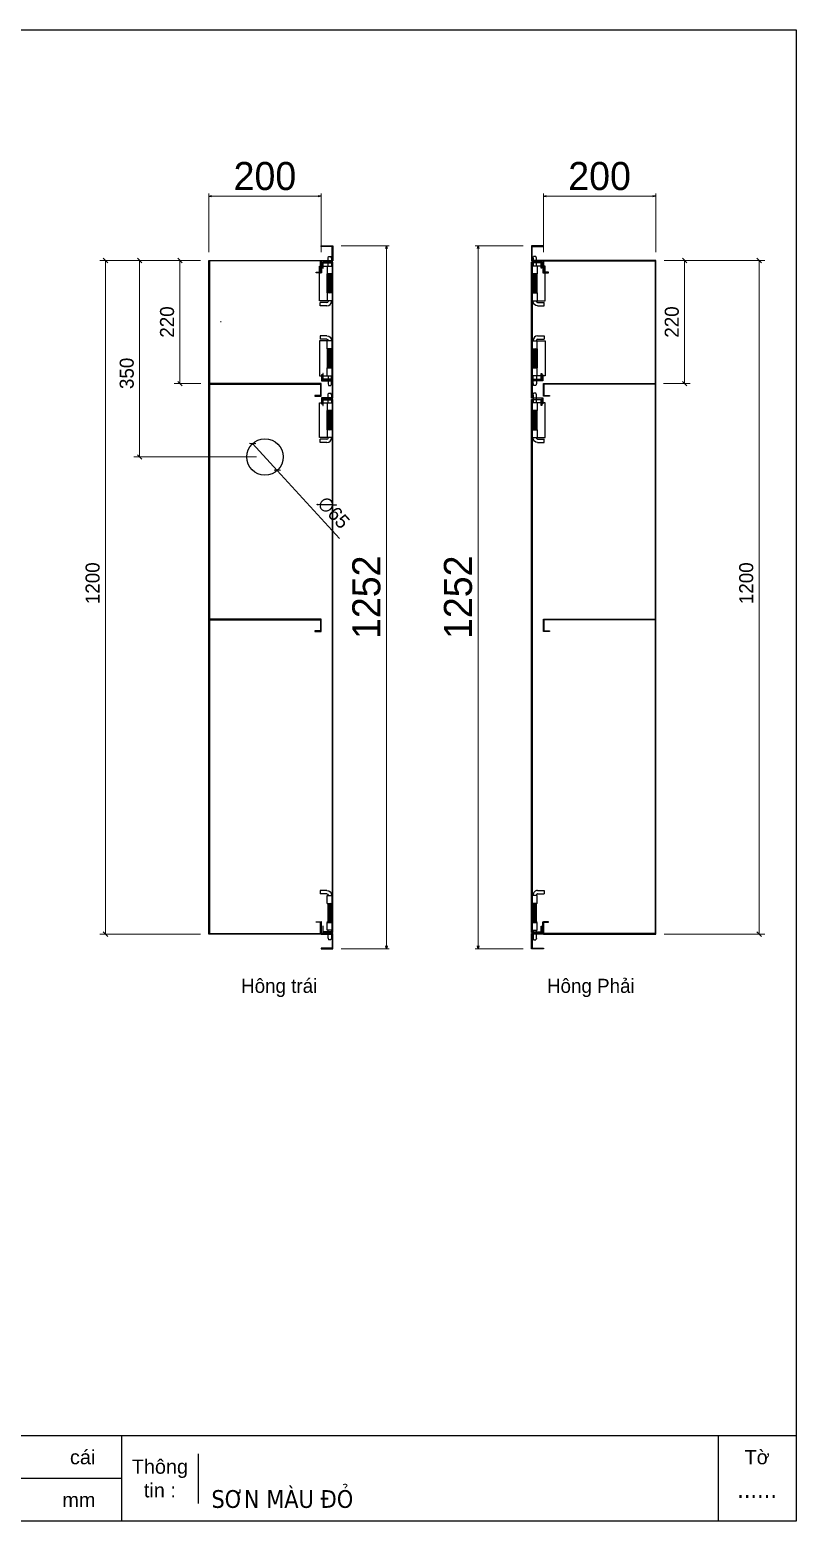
# Model space of a CAD drawing. Header units: millimetres. Extents: x 0 to 3757, y 0 to 2656.
# Drawn here: x 2392 to 3757, y 0 to 2656 of the extents above; entities that cross this region are included whole.
import ezdxf
from ezdxf.enums import TextEntityAlignment as Align

# ---------------------------------------------------------------- set-up
doc = ezdxf.new("R2010")
doc.units = ezdxf.units.MM
doc.layers.add('DIM', color=253, linetype='Continuous')
doc.styles.add('Arial', font='arial.ttf')
doc.styles.add('Tahoma (Input Text)', font='tahoma.ttf')
doc.dimstyles.new('CNC', dxfattribs={"dimtxt": 50, "dimasz": 5, "dimexe": 5, "dimexo": 15, "dimgap": 10, "dimtad": 1, "dimdec": 0, "dimtxsty": 'Standard', "dimblk": 'OPEN30', "dimcen": 10, "dimclrd": 5, "dimclre": 5, "dimclrt": 3, "dimazin": 3, "dimtfac": 1, "dimtdec": 0, "dimtmove": 0, "dimatfit": 3, "dimldrblk": 'ARCHTICK', "dimlwd": 9, "dimlwe": 9})
doc.dimstyles.new('Dim-25', dxfattribs={"dimtxt": 25, "dimasz": 8, "dimexe": 10, "dimexo": 15, "dimgap": 10, "dimtad": 1, "dimdec": 0, "dimtxsty": 'Standard', "dimblk": 'OBLIQUE', "dimcen": 10, "dimclrd": 5, "dimclre": 5, "dimclrt": 3, "dimazin": 3, "dimtfac": 1, "dimtdec": 0, "dimtmove": 0, "dimatfit": 3, "dimldrblk": 'OBLIQUE', "dimlwd": 9, "dimlwe": 9})

# ---------------------------------------------------------------- blocks, each defined once
blk = doc.blocks.new('ggj')
at = {"color": 1}
for p, q in [((2102.5, 11240.6), (2093.5, 11240.6)), ((2093.5, 11240.6), (2093.5, 11226.6)), ((2095, 11254.6), (2096, 11257.6)), ((2101, 11254.6), (2100, 11257.6)), ((2102.5, 11240.6), (2102.5, 11226.6)), ((2093.5, 11226.6), (2102.5, 11226.6)), ((2102, 11223.6), (2094, 11225.1)), ((2102, 11222.1), (2094, 11223.6)), ((2094, 11223.6), (2095, 11223.6)), ((2102, 11220.6), (2094, 11222.1)), ((2094, 11222.1), (2095, 11222.1)), ((2102, 11219.1), (2094, 11220.6)), ((2094, 11220.6), (2095, 11220.6)), ((2102, 11217.6), (2094, 11219.1)), ((2094, 11219.1), (2095, 11219.1)), ((2102, 11216.1), (2094, 11217.6)), ((2094, 11217.6), (2095, 11217.6)), ((2102, 11214.6), (2094, 11216.1)), ((2094, 11216.1), (2095, 11216.1)), ((2102, 11213.1), (2094, 11214.6)), ((2094, 11214.6), (2095, 11214.6)), ((2102, 11211.6), (2094, 11213.1)), ((2094, 11213.1), (2095, 11213.1)), ((2102, 11210.1), (2094, 11211.6)), ((2094, 11211.6), (2095, 11211.6)), ((2101, 11223.6), (2102, 11223.6)), ((2101, 11222.1), (2102, 11222.1)), ((2101, 11220.6), (2102, 11220.6)), ((2101, 11219.1), (2102, 11219.1)), ((2101, 11217.6), (2102, 11217.6)), ((2101, 11216.1), (2102, 11216.1)), ((2101, 11214.6), (2102, 11214.6)), ((2101, 11213.1), (2102, 11213.1)), ((2101, 11211.6), (2102, 11211.6)), ((2102.5, 11192.6), (2102.5, 11226.6)), ((2093.5, 11192.6), (2093.5, 11178.6)), ((2093.5, 11192.6), (2102.5, 11192.6)), ((2102, 11208.6), (2094, 11210.1)), ((2094, 11210.1), (2095, 11210.1)), ((2102, 11207.1), (2094, 11208.6)), ((2094, 11208.6), (2095, 11208.6)), ((2102, 11205.6), (2094, 11207.1)), ((2094, 11207.1), (2095, 11207.1)), ((2102, 11204.1), (2094, 11205.6)), ((2094, 11205.6), (2095, 11205.6)), ((2102, 11202.6), (2094, 11204.1)), ((2094, 11204.1), (2095, 11204.1)), ((2102, 11201.1), (2094, 11202.6)), ((2094, 11202.6), (2095, 11202.6)), ((2102, 11199.6), (2094, 11201.1)), ((2094, 11201.1), (2095, 11201.1)), ((2102, 11198.1), (2094, 11199.6)), ((2094, 11199.6), (2095, 11199.6)), ((2102, 11196.6), (2094, 11198.1)), ((2094, 11198.1), (2095, 11198.1)), ((2102, 11195.1), (2094, 11196.6)), ((2094, 11196.6), (2095, 11196.6)), ((2102, 11193.6), (2094, 11195.1)), ((2094, 11195.1), (2095, 11195.1)), ((2099.3, 11192.6), (2094, 11193.6)), ((2094, 11193.6), (2095, 11193.6)), ((2101, 11210.1), (2102, 11210.1)), ((2101, 11208.6), (2102, 11208.6)), ((2101, 11207.1), (2102, 11207.1)), ((2101, 11205.6), (2102, 11205.6)), ((2101, 11204.1), (2102, 11204.1)), ((2101, 11202.6), (2102, 11202.6)), ((2101, 11201.1), (2102, 11201.1)), ((2101, 11199.6), (2102, 11199.6)), ((2101, 11198.1), (2102, 11198.1)), ((2101, 11196.6), (2102, 11196.6)), ((2101, 11195.1), (2102, 11195.1)), ((2101, 11193.6), (2102, 11193.6)), ((2102.5, 11192.6), (2102.5, 11178.6)), ((2093, 11175.6), (2081, 11175.6)), ((2081, 11169.6), (2081, 11175.6)), ((2093, 11169.6), (2081, 11169.6)), ((2093.5, 11178.6), (2102.5, 11178.6)), ((2095, 11178.6), (2095, 11178.6)), ((2095, 11178.6), (2095, 11177.6)), ((2101, 11178.6), (2101, 11177.6))]:
    blk.add_line(p, q, dxfattribs=at)
for points in [[(2095, 11254.6), (2095, 11240.6)], [(2100, 11257.6), (2096, 11257.6)], [(2101, 11240.6), (2101, 11254.6)], [(2095, 11225.1), (2095, 11192.6)], [(2101, 11192.6), (2101, 11225.1)]]:
    blk.add_lwpolyline(points, dxfattribs=at)
blk.add_lwpolyline([(2094, 11225.1), (2102, 11225.1), (2102, 11226.6), (2094, 11226.6)], close=True, dxfattribs=at)
for radius in [2, 8]:
    blk.add_arc((2093, 11177.6), radius, 270, 0, dxfattribs=at)
blk = doc.blocks.new('*D6')
at = {"color": 0, "linetype": 'ByBlock', "lineweight": -2}
for p, q in [((2710.9, 2360.2), (2715.9, 2361.5)), ((2715.9, 2358.8), (2710.9, 2360.2)), ((2710.9, 2360.2), (2715.9, 2360.2)), ((2905.9, 2361.5), (2910.9, 2360.2)), ((2910.9, 2360.2), (2905.9, 2358.8)), ((2910.9, 2360.2), (2905.9, 2360.2))]:
    blk.add_line(p, q, dxfattribs=at)
at = {"layer": 'Defpoints', "color": 0, "transparency": 16777216}
for p in [(2910.9, 2360.2), (2710.9, 2245.7), (2910.9, 2245.7)]:
    blk.add_point(p, dxfattribs=at)
at = {"layer": 'DIM', "color": 5, "lineweight": 9, "transparency": 16777216}
for p, q in [((2710.9, 2260.7), (2710.9, 2365.2)), ((2910.9, 2260.7), (2910.9, 2365.2)), ((2715.9, 2360.2), (2905.9, 2360.2))]:
    blk.add_line(p, q, dxfattribs=at)
at = {"layer": 'DIM', "color": 3, "transparency": 16777216, "insert": (2810.9, 2395.7), "char_height": 50, "attachment_point": 5}
blk.add_mtext('200', dxfattribs=at)
blk = doc.blocks.new('_ArchTick')
at = {"color": 0, "const_width": 0.15}
blk.add_lwpolyline([(-0.5, -0.5), (0.5, 0.5)], dxfattribs=at)
blk = doc.blocks.new('_Open30')
at = {"color": 0, "linetype": 'ByBlock', "lineweight": -2}
for p, q in [((-1, 0.27), (0, 0)), ((0, 0), (-1, -0.27)), ((0, 0), (-1, 0))]:
    blk.add_line(p, q, dxfattribs=at)
blk = doc.blocks.new('*D7')
at = {"color": 0, "linetype": 'ByBlock', "lineweight": -2}
for p, q in [((3026, 2266.7), (3027.3, 2271.7)), ((3027.3, 2271.7), (3028.7, 2266.7)), ((3027.3, 2271.7), (3027.3, 2266.7)), ((3027.3, 1019.7), (3026, 1024.7)), ((3028.7, 1024.7), (3027.3, 1019.7)), ((3027.3, 1019.7), (3027.3, 1024.7))]:
    blk.add_line(p, q, dxfattribs=at)
at = {"layer": 'Defpoints', "color": 0, "transparency": 16777216}
for p in [(2931.9, 2271.7), (2931.9, 1019.7), (3027.3, 1019.7)]:
    blk.add_point(p, dxfattribs=at)
at = {"layer": 'DIM', "color": 5, "lineweight": 9, "transparency": 16777216}
for p, q in [((2946.9, 2271.7), (3032.3, 2271.7)), ((3027.3, 2266.7), (3027.3, 1024.7)), ((2946.9, 1019.7), (3032.3, 1019.7))]:
    blk.add_line(p, q, dxfattribs=at)
at = {"layer": 'DIM', "color": 3, "transparency": 16777216, "insert": (2991.8, 1645.7), "char_height": 50, "attachment_point": 5, "rotation": 90}
blk.add_mtext('1252', dxfattribs=at)
blk = doc.blocks.new('*D8')
at = {"color": 0, "linetype": 'ByBlock', "lineweight": -2}
for p, q in [((2530.9, 2241.7), (2522.9, 2249.7)), ((2522.9, 1049.7), (2530.9, 1041.7))]:
    blk.add_line(p, q, dxfattribs=at)
at = {"layer": 'Defpoints', "color": 0, "ltscale": 3, "transparency": 16777216}
for p in [(2710.9, 2245.7), (2526.9, 1045.7), (2710.9, 1045.7)]:
    blk.add_point(p, dxfattribs=at)
at = {"layer": 'DIM', "color": 5, "lineweight": 9, "ltscale": 3, "transparency": 16777216}
for p, q in [((2695.9, 2245.7), (2516.9, 2245.7)), ((2526.9, 2245.7), (2526.9, 1045.7)), ((2695.9, 1045.7), (2516.9, 1045.7))]:
    blk.add_line(p, q, dxfattribs=at)
at = {"layer": 'DIM', "color": 3, "ltscale": 3, "transparency": 16777216, "insert": (2504.1, 1670.7), "char_height": 25, "attachment_point": 5, "rotation": 90}
blk.add_mtext('1200', dxfattribs=at)
blk = doc.blocks.new('_Oblique')
at = {"color": 0, "linetype": 'ByBlock', "lineweight": -2}
blk.add_line((-0.5, -0.5), (0.5, 0.5), dxfattribs=at)
blk = doc.blocks.new('khungtenAsean2')
at = {"color": 7}
for p, q in [((2970, -1980), (0, -1980)), ((2020, -1980), (2020, -2100)), ((2860, -1980), (2860, -2100)), ((2128.3, -2005), (2128.3, -2075)), ((2020, -2040), (0, -2040))]:
    blk.add_line(p, q, dxfattribs=at)
blk.add_lwpolyline([(0, 0), (2970, 0), (2970, -2100), (0, -2100)], close=True, dxfattribs=at)
at = {"color": 2, "char_height": 20, "style": 'Arial'}
for s, insert, width, attachment_point in [('cái', (1947.6, -2010), 917.634, 4), ('Thông\\Ptin :', (2074.2, -2040), 108.311, 5), ('Tờ', (2915, -2010), 110, 5), ('mm', (1936.9, -2070), 917.634, 4)]:
    blk.add_mtext(s, dxfattribs=dict(at, insert=insert, width=width, attachment_point=attachment_point))
at = {"color": 1, "style": 'Tahoma (Input Text)', "flags": 8}
for tag, p in [('#03', (506.6, -2019.3)), ('#01', (137.1, -2021.3)), ('#05', (1106.6, -2021.3)), ('#07', (1834.7, -2021.3)), ('#09', (2146.7, -2021.3)), ('#02', (98.5, -2081.3)), ('#04', (486.1, -2081.3)), ('#06', (1065.3, -2081.3)), ('#08', (1817.4, -2081.3)), ('#10', (2146.7, -2081.3))]:
    blk.add_attdef(tag, p, '', height=25, dxfattribs=at)
blk.add_attdef('#11', text='', height=25, dxfattribs=at).set_placement((2915, -2067.3), align=Align.CENTER)
blk = doc.blocks.new('HL035-1-2')
at = {"color": 1}
for p, q in [((-3, 79), (-3, 80)), ((3, 79), (3, 80)), ((5, 88), (17, 88)), ((5, 82), (17, 82)), ((17, 88), (17, 82)), ((-4.5, 79), (18.5, 79)), ((-4.5, 65), (-4.5, 79)), ((-4.5, 65), (4.5, 65)), ((1.3, 65), (-4, 64)), ((4, 64), (-4, 62.5)), ((-4, 64), (-3, 64)), ((4, 62.5), (-4, 61)), ((-4, 62.5), (-3, 62.5)), ((4, 61), (-4, 59.5)), ((-4, 61), (-3, 61)), ((4, 59.5), (-4, 58)), ((-4, 59.5), (-3, 59.5)), ((4, 58), (-4, 56.5)), ((-4, 58), (-3, 58)), ((4, 56.5), (-4, 55)), ((-4, 56.5), (-3, 56.5)), ((4, 55), (-4, 53.5)), ((-4, 55), (-3, 55)), ((4, 53.5), (-4, 52)), ((-4, 53.5), (-3, 53.5)), ((-3, 79), (-3, 79)), ((3, 64), (4, 64)), ((3, 62.5), (4, 62.5)), ((3, 61), (4, 61)), ((3, 59.5), (4, 59.5)), ((3, 58), (4, 58)), ((3, 56.5), (4, 56.5)), ((3, 55), (4, 55)), ((3, 53.5), (4, 53.5)), ((4.5, 65), (4.5, 79)), ((4.5, 65), (4.5, 31)), ((18.5, 79), (18.5, 17)), ((-4.5, 17), (-4.5, 31)), ((-4.5, 31), (4.5, 31)), ((4, 52), (-4, 50.5)), ((-4, 52), (-3, 52)), ((4, 50.5), (-4, 49)), ((-4, 50.5), (-3, 50.5)), ((4, 49), (-4, 47.5)), ((-4, 49), (-3, 49)), ((4, 47.5), (-4, 46)), ((-4, 47.5), (-3, 47.5)), ((4, 46), (-4, 44.5)), ((-4, 46), (-3, 46)), ((4, 44.5), (-4, 43)), ((-4, 44.5), (-3, 44.5)), ((4, 43), (-4, 41.5)), ((-4, 43), (-3, 43)), ((4, 41.5), (-4, 40)), ((-4, 41.5), (-3, 41.5)), ((4, 40), (-4, 38.5)), ((-4, 40), (-3, 40)), ((4, 38.5), (-4, 37)), ((-4, 38.5), (-3, 38.5)), ((4, 37), (-4, 35.5)), ((-4, 37), (-3, 37)), ((4, 35.5), (-4, 34)), ((-4, 35.5), (-3, 35.5)), ((4, 34), (-4, 32.5)), ((-4, 34), (-3, 34)), ((3, 52), (4, 52)), ((3, 50.5), (4, 50.5)), ((3, 49), (4, 49)), ((3, 47.5), (4, 47.5)), ((3, 46), (4, 46)), ((3, 44.5), (4, 44.5)), ((3, 43), (4, 43)), ((3, 41.5), (4, 41.5)), ((3, 40), (4, 40)), ((3, 38.5), (4, 38.5)), ((3, 37), (4, 37)), ((3, 35.5), (4, 35.5)), ((3, 34), (4, 34)), ((4.5, 17), (4.5, 31)), ((18.5, 17), (-4.5, 17)), ((-3, 3), (-2, 0)), ((3, 3), (2, 0))]:
    blk.add_line(p, q, dxfattribs=at)
for points in [[(-3, 32.5), (-3, 65)], [(3, 65), (3, 32.5)], [(-3, 3), (-3, 17)], [(2, 0), (-2, 0)], [(3, 17), (3, 3)]]:
    blk.add_lwpolyline(points, dxfattribs=at)
blk.add_lwpolyline([(-4, 32.5), (4, 32.5), (4, 31), (-4, 31)], close=True, dxfattribs=at)
for radius in [8, 2]:
    blk.add_arc((5, 80), radius, 90, 180, dxfattribs=at)
blk = doc.blocks.new('*D15')
at = {"color": 0, "linetype": 'ByBlock', "lineweight": -2}
for p, q in [((2663.5, 2241.7), (2655.5, 2249.7)), ((2655.5, 2030.2), (2663.5, 2022.2))]:
    blk.add_line(p, q, dxfattribs=at)
at = {"layer": 'Defpoints', "color": 0, "ltscale": 3, "transparency": 16777216}
for p in [(2710.9, 2245.7), (2659.5, 2026.2), (2711.9, 2026.2)]:
    blk.add_point(p, dxfattribs=at)
at = {"layer": 'DIM', "color": 5, "lineweight": 9, "ltscale": 3, "transparency": 16777216}
for p, q in [((2695.9, 2245.7), (2649.5, 2245.7)), ((2659.5, 2245.7), (2659.5, 2026.2)), ((2696.9, 2026.2), (2649.5, 2026.2))]:
    blk.add_line(p, q, dxfattribs=at)
at = {"layer": 'DIM', "color": 3, "ltscale": 3, "transparency": 16777216, "insert": (2636.7, 2136), "char_height": 25, "attachment_point": 5, "rotation": 90}
blk.add_mtext('220', dxfattribs=at)
blk = doc.blocks.new('*D19')
at = {"color": 0, "linetype": 'ByBlock', "lineweight": -2}
for p, q in [((2783.3, 1920), (2794.6, 1919.5)), ((2838.5, 1871.5), (2827.2, 1872))]:
    blk.add_line(p, q, dxfattribs=at)
at = {"layer": 'Defpoints', "color": 0, "ltscale": 3, "transparency": 16777216}
for p in [(2789, 1919.7), (2832.8, 1871.7)]:
    blk.add_point(p, dxfattribs=at)
at = {"layer": 'DIM', "color": 5, "lineweight": 9, "ltscale": 3, "transparency": 16777216}
for p in [(2789, 1919.7), (2943.9, 1750.1)]:
    blk.add_line(p, (2832.8, 1871.7), dxfattribs=at)
at = {"layer": 'DIM', "color": 3, "ltscale": 3, "transparency": 16777216, "insert": (2933.2, 1796.6), "char_height": 25, "attachment_point": 5, "rotation": 312.417}
blk.add_mtext('∅65', dxfattribs=at)
blk = doc.blocks.new('*D20')
at = {"color": 0, "linetype": 'ByBlock', "lineweight": -2}
for p, q in [((2591.7, 2241.7), (2583.7, 2249.7)), ((2583.7, 1899.7), (2591.7, 1891.7))]:
    blk.add_line(p, q, dxfattribs=at)
at = {"layer": 'Defpoints', "color": 0, "ltscale": 3, "transparency": 16777216}
for p in [(2710.9, 2245.7), (2587.7, 1895.7), (2810.9, 1895.7)]:
    blk.add_point(p, dxfattribs=at)
at = {"layer": 'DIM', "color": 5, "lineweight": 9, "ltscale": 3, "transparency": 16777216}
for p, q in [((2695.9, 2245.7), (2577.7, 2245.7)), ((2587.7, 2245.7), (2587.7, 1895.7)), ((2795.9, 1895.7), (2577.7, 1895.7))]:
    blk.add_line(p, q, dxfattribs=at)
at = {"layer": 'DIM', "color": 3, "ltscale": 3, "transparency": 16777216, "insert": (2564.9, 2044.5), "char_height": 25, "attachment_point": 5, "rotation": 90}
blk.add_mtext('350', dxfattribs=at)
blk = doc.blocks.new('*D21')
at = {"color": 0, "linetype": 'ByBlock', "lineweight": -2}
for p, q in [((3306.9, 2360.2), (3311.9, 2361.5)), ((3311.9, 2358.8), (3306.9, 2360.2)), ((3306.9, 2360.2), (3311.9, 2360.2)), ((3501.9, 2361.5), (3506.9, 2360.2)), ((3506.9, 2360.2), (3501.9, 2358.8)), ((3506.9, 2360.2), (3501.9, 2360.2))]:
    blk.add_line(p, q, dxfattribs=at)
at = {"layer": 'Defpoints', "color": 0, "transparency": 16777216}
for p in [(3306.9, 2360.2), (3306.9, 2245.7), (3506.9, 2245.7)]:
    blk.add_point(p, dxfattribs=at)
at = {"layer": 'DIM', "color": 5, "lineweight": 9, "transparency": 16777216}
for p, q in [((3306.9, 2260.7), (3306.9, 2365.2)), ((3506.9, 2260.7), (3506.9, 2365.2)), ((3501.9, 2360.2), (3311.9, 2360.2))]:
    blk.add_line(p, q, dxfattribs=at)
at = {"layer": 'DIM', "color": 3, "transparency": 16777216, "insert": (3406.9, 2395.7), "char_height": 50, "attachment_point": 5}
blk.add_mtext('200', dxfattribs=at)
blk = doc.blocks.new('*D22')
at = {"color": 0, "linetype": 'ByBlock', "lineweight": -2}
for p, q in [((3189.2, 2266.7), (3190.5, 2271.7)), ((3190.5, 2271.7), (3191.8, 2266.7)), ((3190.5, 2271.7), (3190.5, 2266.7)), ((3190.5, 1019.7), (3189.2, 1024.7)), ((3191.8, 1024.7), (3190.5, 1019.7)), ((3190.5, 1019.7), (3190.5, 1024.7))]:
    blk.add_line(p, q, dxfattribs=at)
at = {"layer": 'Defpoints', "color": 0, "transparency": 16777216}
for p in [(3285.9, 2271.7), (3190.5, 1019.7), (3285.9, 1019.7)]:
    blk.add_point(p, dxfattribs=at)
at = {"layer": 'DIM', "color": 5, "lineweight": 9, "transparency": 16777216}
for p, q in [((3270.9, 2271.7), (3185.5, 2271.7)), ((3190.5, 2266.7), (3190.5, 1024.7)), ((3270.9, 1019.7), (3185.5, 1019.7))]:
    blk.add_line(p, q, dxfattribs=at)
at = {"layer": 'DIM', "color": 3, "transparency": 16777216, "insert": (3155, 1645.7), "char_height": 50, "attachment_point": 5, "rotation": 90}
blk.add_mtext('1252', dxfattribs=at)
blk = doc.blocks.new('*D23')
at = {"color": 0, "linetype": 'ByBlock', "lineweight": -2}
for p, q in [((3695, 2241.7), (3687, 2249.7)), ((3687, 1049.7), (3695, 1041.7))]:
    blk.add_line(p, q, dxfattribs=at)
at = {"layer": 'Defpoints', "color": 0, "ltscale": 3, "transparency": 16777216}
for p in [(3506.9, 2245.7), (3506.9, 1045.7), (3691, 1045.7)]:
    blk.add_point(p, dxfattribs=at)
at = {"layer": 'DIM', "color": 5, "lineweight": 9, "ltscale": 3, "transparency": 16777216}
for p, q in [((3521.9, 2245.7), (3701, 2245.7)), ((3691, 2245.7), (3691, 1045.7)), ((3521.9, 1045.7), (3701, 1045.7))]:
    blk.add_line(p, q, dxfattribs=at)
at = {"layer": 'DIM', "color": 3, "ltscale": 3, "transparency": 16777216, "insert": (3668.2, 1670.7), "char_height": 25, "attachment_point": 5, "rotation": 90}
blk.add_mtext('1200', dxfattribs=at)
blk = doc.blocks.new('*D24')
at = {"color": 0, "linetype": 'ByBlock', "lineweight": -2}
for p, q in [((3562.4, 2241.7), (3554.4, 2249.7)), ((3554.4, 2030.2), (3562.4, 2022.2))]:
    blk.add_line(p, q, dxfattribs=at)
at = {"layer": 'Defpoints', "color": 0, "ltscale": 3, "transparency": 16777216}
for p in [(3506.9, 2245.7), (3505.9, 2026.2), (3558.4, 2026.2)]:
    blk.add_point(p, dxfattribs=at)
at = {"layer": 'DIM', "color": 5, "lineweight": 9, "ltscale": 3, "transparency": 16777216}
for p, q in [((3521.9, 2245.7), (3568.4, 2245.7)), ((3558.4, 2245.7), (3558.4, 2026.2)), ((3520.9, 2026.2), (3568.4, 2026.2))]:
    blk.add_line(p, q, dxfattribs=at)
at = {"layer": 'DIM', "color": 3, "ltscale": 3, "transparency": 16777216, "insert": (3535.6, 2136), "char_height": 25, "attachment_point": 5, "rotation": 90}
blk.add_mtext('220', dxfattribs=at)

msp = doc.modelspace()

# ---------------------------------------------------------------- linework, layer by layer
at = {"color": 7}
for p, q in [((2909.9, 2223.7), (2910.9, 2223.7)), ((2909.9, 2223.7), (2910.9, 2223.7)), ((3307.9, 2223.7), (3306.9, 2223.7)), ((3307.9, 2223.7), (3306.9, 2223.7))]:
    msp.add_line(p, q, dxfattribs=at)
at = {"ltscale": 3}
for p, q in [((2731.9, 2137.2), (2732.9, 2137.2)), ((2711.9, 2092.2), (2712.9, 2092.2))]:
    msp.add_line(p, q, dxfattribs=at)
at = {"color": 7}
for points in [[(2910.9, 2271.7), (2931.9, 2271.7), (2931.9, 2244.7), (2911.9, 2244.7), (2911.9, 2223.7), (2910.9, 2223.7), (2910.9, 2245.7), (2930.9, 2245.7), (2930.9, 2270.7), (2911.9, 2270.7), (2911.9, 2270.7), (2910.9, 2270.7)], [(3306.9, 2271.7), (3285.9, 2271.7), (3285.9, 2244.7), (3305.9, 2244.7), (3305.9, 2223.7), (3306.9, 2223.7), (3306.9, 2245.7), (3286.9, 2245.7), (3286.9, 2270.7), (3305.9, 2270.7), (3305.9, 2270.7), (3306.9, 2270.7)], [(2901.9, 2223.7), (2901.9, 2224.7), (2909.9, 2224.7), (2909.9, 2244.7), (2711.9, 2244.7), (2711.9, 1046.7), (2909.9, 1046.7), (2909.9, 1066.7), (2901.9, 1066.7), (2901.9, 1067.7), (2910.9, 1067.7), (2910.9, 1045.7), (2710.9, 1045.7), (2710.9, 2245.7), (2910.9, 2245.7), (2910.9, 2223.7)], [(3315.9, 2223.7), (3315.9, 2224.7), (3307.9, 2224.7), (3307.9, 2244.7), (3505.9, 2244.7), (3505.9, 1046.7), (3307.9, 1046.7), (3307.9, 1066.7), (3315.9, 1066.7), (3315.9, 1067.7), (3306.9, 1067.7), (3306.9, 1045.7), (3506.9, 1045.7), (3506.9, 2245.7), (3306.9, 2245.7), (3306.9, 2223.7)], [(2911.9, 2042.2), (2911.9, 2031.2), (2930.9, 2031.2), (2930.9, 2001.2), (2911.9, 2001.2), (2911.9, 1990.2), (2912.9, 1990.2), (2912.9, 2000.2), (2931.9, 2000.2), (2931.9, 2032.2), (2912.9, 2032.2), (2912.9, 2042.2)], [(3305.9, 2042.2), (3305.9, 2031.2), (3286.9, 2031.2), (3286.9, 2001.2), (3305.9, 2001.2), (3305.9, 1990.2), (3304.9, 1990.2), (3304.9, 2000.2), (3285.9, 2000.2), (3285.9, 2032.2), (3304.9, 2032.2), (3304.9, 2042.2)], [(2910.9, 1019.7), (2931.9, 1019.7), (2931.9, 1046.7), (2911.9, 1046.7), (2911.9, 1067.7), (2910.9, 1067.7), (2910.9, 1045.7), (2930.9, 1045.7), (2930.9, 1020.7), (2911.9, 1020.7), (2911.9, 1020.7), (2910.9, 1020.7)], [(3306.9, 1019.7), (3285.9, 1019.7), (3285.9, 1046.7), (3305.9, 1046.7), (3305.9, 1067.7), (3306.9, 1067.7), (3306.9, 1045.7), (3286.9, 1045.7), (3286.9, 1020.7), (3305.9, 1020.7), (3305.9, 1020.7), (3306.9, 1020.7)]]:
    msp.add_lwpolyline(points, close=True, dxfattribs=at)
at = {"color": 6}
for points in [[(2914.9, 2231.7), (2914.9, 2241.7), (2930.9, 2241.7), (2930.9, 2034.2), (2914.9, 2034.2), (2914.9, 2044.2), (2913.9, 2044.2), (2913.9, 2033.2), (2931.9, 2033.2), (2931.9, 2242.7), (2913.9, 2242.7), (2913.9, 2231.7)], [(3302.9, 2231.7), (3302.9, 2241.7), (3286.9, 2241.7), (3286.9, 2034.2), (3302.9, 2034.2), (3302.9, 2044.2), (3303.9, 2044.2), (3303.9, 2033.2), (3285.9, 2033.2), (3285.9, 2242.7), (3303.9, 2242.7), (3303.9, 2231.7)], [(2914.9, 1987.2), (2914.9, 1997.2), (2930.9, 1997.2), (2930.9, 1049.7), (2914.9, 1049.7), (2914.9, 1059.7), (2913.9, 1059.7), (2913.9, 1048.7), (2931.9, 1048.7), (2931.9, 1998.2), (2913.9, 1998.2), (2913.9, 1987.2)], [(3302.9, 1987.2), (3302.9, 1997.2), (3286.9, 1997.2), (3286.9, 1049.7), (3302.9, 1049.7), (3302.9, 1059.7), (3303.9, 1059.7), (3303.9, 1048.7), (3285.9, 1048.7), (3285.9, 1998.2), (3303.9, 1998.2), (3303.9, 1987.2)]]:
    msp.add_lwpolyline(points, close=True, dxfattribs=at)
at = {"color": 3}
for points in [[(2899.9, 2004.2), (2910.9, 2004.2), (2910.9, 2026.2), (2711.9, 2026.2), (2711.9, 2025.2), (2909.9, 2025.2), (2909.9, 2005.2), (2899.9, 2005.2)], [(3317.9, 2004.2), (3306.9, 2004.2), (3306.9, 2026.2), (3505.9, 2026.2), (3505.9, 2025.2), (3307.9, 2025.2), (3307.9, 2005.2), (3317.9, 2005.2)], [(2899.9, 1584.7), (2910.9, 1584.7), (2910.9, 1606.7), (2711.9, 1606.7), (2711.9, 1605.7), (2909.9, 1605.7), (2909.9, 1585.7), (2899.9, 1585.7)], [(3317.9, 1584.7), (3306.9, 1584.7), (3306.9, 1606.7), (3505.9, 1606.7), (3505.9, 1605.7), (3307.9, 1605.7), (3307.9, 1585.7), (3317.9, 1585.7)]]:
    msp.add_lwpolyline(points, close=True, dxfattribs=at)
at = {"color": 2, "ltscale": 3}
msp.add_circle((2810.9, 1895.7), 32.5, dxfattribs=at)

# ---------------------------------------------------------------- block references
at = {"color": 7}
ref = msp.add_blockref('khungtenAsean2', (0, 2656.5), dxfattribs=dict(at, xscale=1.264982400001827, yscale=1.264982400001827, zscale=1.264982400001827))
ref.add_attrib('#11', '......', dxfattribs={"color": 1, "height": 31.62, "style": 'Tahoma (Input Text)'}).set_placement((3687.4, 41.3), align=Align.CENTER)
ref.add_attrib('#10', 'SƠN MÀU ĐỎ', (2715.6, 23.7), dxfattribs={"color": 1, "height": 31.62, "style": 'Tahoma (Input Text)'})
at = {"color": 7, "rotation": 180}
for p in [(2926.4, 2252.7), (2926.4, 2009.2)]:
    msp.add_blockref('HL035-1-2', p, dxfattribs=at)
at = {"color": 7, "xscale": -1, "rotation": 180}
for p in [(3291.4, 2252.7), (3291.4, 2009.2)]:
    msp.add_blockref('HL035-1-2', p, dxfattribs=at)
at = {"color": 7, "xscale": -1}
msp.add_blockref('HL035-1-2', (2926.4, 2023.2), dxfattribs=at)
at = {"color": 7}
msp.add_blockref('HL035-1-2', (3291.4, 2023.2), dxfattribs=at)
at = {"xscale": -1, "rotation": 180}
msp.add_blockref('ggj', (828.4, 12293.1), dxfattribs=at)
at = {"rotation": 180}
msp.add_blockref('ggj', (5389.4, 12293.1), dxfattribs=at)

# ---------------------------------------------------------------- texts
at = {"color": 2, "char_height": 25, "width": 725, "attachment_point": 5}
for s, insert in [('Hông trái', (2836.3, 949.8)), ('Hông Phải', (3391.3, 949.8))]:
    msp.add_mtext(s, dxfattribs=dict(at, insert=insert))

# ---------------------------------------------------------------- dimensions: what is measured, and where the dimension line sits
at = {"layer": 'DIM'}
dim = msp.add_linear_dim(base=(2910.9, 2360.2), p1=(2710.9, 2245.7), p2=(2910.9, 2245.7), dimstyle='CNC', dxfattribs=at)
dim.commit()
dim.dimension.update_dxf_attribs({"geometry": '*D6', "text_midpoint": (2810.9, 2395.7)})
for base, p1, p2, angle, picture, middle in [((3306.9, 2360.2), (3506.9, 2245.7), (3306.9, 2245.7), 180, '*D21', (3406.9, 2395.7)), ((3027.3, 1019.7), (2931.9, 2271.7), (2931.9, 1019.7), 90, '*D7', (2991.8, 1645.7)), ((3190.5, 1019.7), (3285.9, 2271.7), (3285.9, 1019.7), 90, '*D22', (3155, 1645.7))]:
    dim = msp.add_linear_dim(base=base, p1=p1, p2=p2, angle=angle, dimstyle='CNC', dxfattribs=at)
    dim.commit()
    dim.dimension.update_dxf_attribs({"geometry": picture, "text_midpoint": middle})
at = {"layer": 'DIM', "color": 7, "ltscale": 3}
for base, p1, p2, picture, middle in [((2526.9, 1045.7), (2710.9, 2245.7), (2710.9, 1045.7), '*D8', (2526.9, 1670.7)), ((2587.7, 1895.7), (2710.9, 2245.7), (2810.9, 1895.7), '*D20', (2587.7, 2044.5)), ((3691, 1045.7), (3506.9, 2245.7), (3506.9, 1045.7), '*D23', (3691, 1670.7))]:
    dim = msp.add_linear_dim(base=base, p1=p1, p2=p2, angle=90, dimstyle='Dim-25', dxfattribs=at)
    dim.commit()
    dim.dimension.update_dxf_attribs({"geometry": picture, "text_midpoint": middle, "dimtype": 160})
for base, p1, p2, picture, middle in [((2659.4554458, 2026.2262634), (2710.8943669, 2245.7262634), (2711.8943669, 2026.2262634), '*D15', (2636.6911211, 2135.9762634)), ((3558.3676388, 2026.2262634), (3506.9287176, 2245.7262634), (3505.9287176, 2026.2262634), '*D24', (3535.6033141, 2135.9762634))]:
    dim = msp.add_linear_dim(base=base, p1=p1, p2=p2, angle=90, dimstyle='Dim-25', dxfattribs=at)
    dim.commit()
    dim.dimension.update_dxf_attribs({"geometry": picture, "text_midpoint": middle})
dim = msp.add_diameter_dim_2p(p1=(2789, 1919.7), p2=(2832.8, 1871.7), dimstyle='Dim-25', dxfattribs=at)
dim.commit()
dim.dimension.update_dxf_attribs({"geometry": '*D19', "text_midpoint": (2915.9, 1780.8), "dimtype": 163})

doc.saveas('drawing.dxf')
